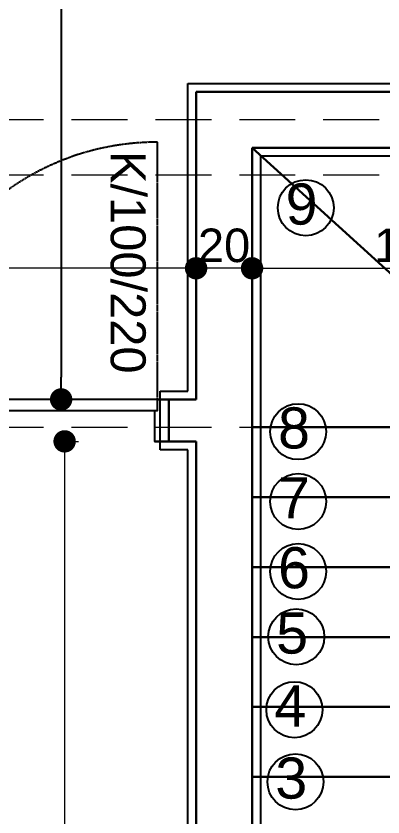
# Model space of a CAD drawing. Header units: millimetres. Extents: x 38129 to 72024, y -56282 to 16512.
# Drawn here: x 54813.3 to 54944.4, y -43759.7 to -43473.3 of the extents above; entities that cross this region are included whole.
import ezdxf

# ---------------------------------------------------------------- set-up
doc = ezdxf.new("R2010")
doc.units = ezdxf.units.MM
doc.linetypes.add('HIDDEN', pattern=[0.375, 0.25, -0.125])
for name, color, linetype, lineweight in [('AKS', 55, 'HIDDEN', 0), ('DIŞÖLÇÜ', 37, 'Continuous', 0), ('DUVAR', 255, 'Continuous', 30), ('M', 210, 'Continuous', 30), ('pencere+KAPI', 1, 'Continuous', 0), ('ölçü İÇ', 31, 'Continuous', 0)]:
    doc.layers.add(name, color=color, linetype=linetype, lineweight=lineweight)
for name, color, linetype in [('HIDDEN', 1, 'HIDDEN'), ('sıva', 41, 'Continuous'), ('tefriş', 42, 'Continuous')]:
    doc.layers.add(name, color=color, linetype=linetype)
doc.styles.add('icdisolcu_yazi', font='arial.ttf')
doc.styles.get("Standard").update_dxf_attribs({"font": 'arial.ttf'})
doc.styles.add('style1', font='arial.ttf')
doc.dimstyles.new('İç Ölçü', dxfattribs={"dimtxt": 12, "dimasz": 8, "dimexe": 5, "dimexo": 0, "dimgap": 2, "dimtad": 1, "dimdec": 0, "dimzin": 12, "dimdsep": 46, "dimtxsty": 'icdisolcu_yazi', "dimblk": 'DOT', "dimcen": 8, "dimdle": 5, "dimclrd": 256, "dimclre": 256, "dimclrt": 7, "dimadec": 0, "dimazin": 3, "dimtfac": 1, "dimtdec": 0, "dimtix": 1, "dimtmove": 2, "dimatfit": 3, "dimldrblk": 'DOT', "dimfxl": 0, "dimtolj": 1, "dimtzin": 0, "dimlwd": -1, "dimlwe": -1, "dimarcsym": 0})

# ---------------------------------------------------------------- blocks, each defined once
blk = doc.blocks.new('_Dot')
at = {"color": 0, "lineweight": -2}
blk.add_line((-0.5, 0), (-1, 0), dxfattribs=at)
at = {"color": 0, "lineweight": 30, "const_width": 0.5}
blk.add_lwpolyline([(-0.25, 0, 1), (0.25, 0, 1)], format="xyb", close=True, dxfattribs=at)
blk = doc.blocks.new('*D1853')
at = {"layer": 'Defpoints', "color": 0, "lineweight": 120, "transparency": 16777216}
for p in [(54877.6, -43563.54), (54877.6, -43563.54), (54897.6, -43563.54)]:
    blk.add_point(p, dxfattribs=at)
at = {"layer": 'ölçü İÇ', "transparency": 16777216}
for p, q in [((54877.6, -43563.54), (54877.6, -43558.54)), ((54897.6, -43563.54), (54897.6, -43558.54))]:
    blk.add_line(p, q, dxfattribs=at)
at = {"layer": 'ölçü İÇ', "linetype": 'Continuous', "transparency": 16777216}
for p, q in [((54869.6, -43563.54), (54861.6, -43563.54)), ((54897.6, -43563.54), (54877.6, -43563.54)), ((54905.6, -43563.54), (54913.6, -43563.54))]:
    blk.add_line(p, q, dxfattribs=at)
at = {"layer": 'ölçü İÇ', "transparency": 16777216, "xscale": 8, "yscale": 8, "zscale": 8}
blk.add_blockref('_Dot', (54877.6, -43563.54), dxfattribs=at)
at = {"layer": 'ölçü İÇ', "transparency": 16777216, "xscale": 8, "yscale": 8, "zscale": 8, "rotation": 180}
blk.add_blockref('_Dot', (54897.6, -43563.54), dxfattribs=at)
at = {"layer": 'ölçü İÇ', "color": 7, "transparency": 16777216, "insert": (54887.6, -43555.42), "char_height": 12, "attachment_point": 5, "style": 'icdisolcu_yazi'}
blk.add_mtext('\\A1;20', dxfattribs=at)
blk = doc.blocks.new('*D1859')
at = {"layer": 'Defpoints', "color": 0, "lineweight": 120, "transparency": 16777216}
for p in [(54830.63, -43625.43), (54830.63, -44655.43), (54830.63, -44655.43)]:
    blk.add_point(p, dxfattribs=at)
at = {"layer": 'ölçü İÇ', "transparency": 16777216}
for p, q in [((54830.63, -43625.43), (54835.63, -43625.43)), ((54830.63, -44655.43), (54835.63, -44655.43))]:
    blk.add_line(p, q, dxfattribs=at)
at = {"layer": 'ölçü İÇ', "linetype": 'Continuous', "transparency": 16777216}
blk.add_line((54830.63, -43633.43), (54830.63, -44647.43), dxfattribs=at)
at = {"layer": 'ölçü İÇ', "transparency": 16777216, "xscale": 8, "yscale": 8, "zscale": 8}
for p, rotation in [((54830.63, -43625.43), 90), ((54830.63, -44655.43), 270)]:
    blk.add_blockref('_Dot', p, dxfattribs=dict(at, rotation=rotation))
at = {"layer": 'ölçü İÇ', "color": 7, "transparency": 16777216, "insert": (54822.5, -44140.43), "char_height": 12, "attachment_point": 5, "rotation": 90, "style": 'icdisolcu_yazi'}
blk.add_mtext('\\A1;1030', dxfattribs=at)
blk = doc.blocks.new('*D2148')
at = {"layer": 'Defpoints', "color": 0, "lineweight": 120, "transparency": 16777216}
for p in [(54562.61, -43563.54), (54877.61, -43563.54), (54562.61, -43602.21)]:
    blk.add_point(p, dxfattribs=at)
at = {"layer": 'ölçü İÇ', "transparency": 16777216}
for p, q in [((54562.61, -43568.54), (54562.61, -43558.54)), ((54877.61, -43563.54), (54877.61, -43558.54))]:
    blk.add_line(p, q, dxfattribs=at)
at = {"layer": 'ölçü İÇ', "linetype": 'Continuous', "transparency": 16777216}
blk.add_line((54869.61, -43563.54), (54570.61, -43563.54), dxfattribs=at)
at = {"layer": 'ölçü İÇ', "transparency": 16777216, "xscale": 8, "yscale": 8, "zscale": 8, "rotation": 180}
blk.add_blockref('_Dot', (54562.61, -43563.54), dxfattribs=at)
at = {"layer": 'ölçü İÇ', "transparency": 16777216, "xscale": 8, "yscale": 8, "zscale": 8}
blk.add_blockref('_Dot', (54877.61, -43563.54), dxfattribs=at)
at = {"layer": 'ölçü İÇ', "color": 7, "transparency": 16777216, "insert": (54720.11, -43555.41), "char_height": 12, "attachment_point": 5, "style": 'icdisolcu_yazi'}
blk.add_mtext('\\A1;315', dxfattribs=at)
blk = doc.blocks.new('*D2214')
at = {"layer": 'Defpoints', "color": 0, "transparency": 16777216}
for p in [(54897.6, -43563.54), (55012.68, -43563.54), (55012.68, -43563.54)]:
    blk.add_point(p, dxfattribs=at)
at = {"layer": 'DIŞÖLÇÜ', "transparency": 16777216}
for p, q in [((54897.6, -43563.54), (54897.6, -43558.54)), ((55012.68, -43563.54), (55012.68, -43558.54)), ((54905.6, -43563.54), (55004.68, -43563.54))]:
    blk.add_line(p, q, dxfattribs=at)
at = {"layer": 'DIŞÖLÇÜ', "transparency": 16777216, "xscale": 8, "yscale": 8, "zscale": 8, "rotation": 180}
blk.add_blockref('_Dot', (54897.6, -43563.54), dxfattribs=at)
at = {"layer": 'DIŞÖLÇÜ', "transparency": 16777216, "xscale": 8, "yscale": 8, "zscale": 8}
blk.add_blockref('_Dot', (55012.68, -43563.54), dxfattribs=at)
at = {"layer": 'DIŞÖLÇÜ', "color": 7, "transparency": 16777216, "insert": (54955.14, -43555.42), "char_height": 12, "attachment_point": 5, "style": 'icdisolcu_yazi'}
blk.add_mtext('\\A1;115', dxfattribs=at)
blk = doc.blocks.new('*D2263')
at = {"layer": 'Defpoints', "color": 0, "lineweight": 120, "transparency": 16777216}
for p in [(54829.39, -43235.41), (54829.39, -43610.43), (54867.81, -43610.43)]:
    blk.add_point(p, dxfattribs=at)
at = {"layer": 'tefriş', "transparency": 16777216}
for p, q in [((54829.39, -43235.41), (54834.39, -43235.41)), ((54834.39, -43610.43), (54824.39, -43610.43))]:
    blk.add_line(p, q, dxfattribs=at)
at = {"layer": 'tefriş', "linetype": 'Continuous', "transparency": 16777216}
blk.add_line((54829.39, -43243.41), (54829.39, -43602.43), dxfattribs=at)
at = {"layer": 'tefriş', "transparency": 16777216, "xscale": 8, "yscale": 8, "zscale": 8}
for p, rotation in [((54829.39, -43235.41), 90), ((54829.39, -43610.43), 270)]:
    blk.add_blockref('_Dot', p, dxfattribs=dict(at, rotation=rotation))
at = {"layer": 'tefriş', "color": 7, "transparency": 16777216, "insert": (54821.26, -43422.92), "char_height": 12, "attachment_point": 5, "rotation": 90, "style": 'icdisolcu_yazi'}
blk.add_mtext('\\A1;375', dxfattribs=at)

msp = doc.modelspace()

# ---------------------------------------------------------------- linework, layer by layer
msp.add_line((54863.81, -43610.43), (54867.81, -43610.43))
msp.add_lwpolyline([(54863.81, -43610.43), (54771.81, -43610.43), (54771.81, -43614.43), (54863.81, -43614.43)], close=True)
msp.add_lwpolyline([(54867.81, -43625.43), (54862.81, -43625.43), (54862.81, -43614.43)])
at = {"layer": 'AKS', "ltscale": 80}
for p, q in [((55963.05, -43510.41), (53747.73, -43510.41)), ((55963.05, -43530.25), (53747.73, -43530.25)), ((55963.05, -43620.43), (53747.73, -43620.43))]:
    msp.add_line(p, q, dxfattribs=at)
at = {"layer": 'DUVAR'}
for p, q in [((54877.6, -43500.41), (54877.6, -43610.43)), ((54877.6, -43500.41), (55072.75, -43500.43)), ((54877.6, -43500.41), (54877.6, -43610.43)), ((54877.6, -43500.41), (55072.75, -43500.43)), ((54877.6, -43500.41), (54877.6, -43610.43)), ((54877.6, -43500.41), (55072.75, -43500.43)), ((54877.6, -43500.41), (55072.75, -43500.43)), ((54897.6, -43845.65), (54897.6, -43520.41)), ((54897.6, -43520.41), (54897.6, -43845.65)), ((54897.6, -43520.41), (55072.75, -43520.41)), ((54897.6, -43520.41), (55072.75, -43520.41)), ((54863.8, -43610.43), (54877.6, -43610.43)), ((54867.81, -43610.43), (54867.81, -43625.43)), ((54862.8, -43625.43), (54877.6, -43625.43)), ((54877.6, -43841.65), (54877.6, -43625.43)), ((54877.6, -43756.19), (54877.6, -43625.43))]:
    msp.add_line(p, q, dxfattribs=at)
at = {"layer": 'HIDDEN'}
msp.add_line((54863.81, -43610.43), (54863.81, -43518.43), dxfattribs=at)
msp.add_arc((54863.81, -43610.43), 92, 90, 180, dxfattribs=at)
at = {"layer": 'M'}
for p, q in [((55007.6, -43620.41), (54897.6, -43520.41)), ((54897.6, -43620.41), (55133.19, -43620.41)), ((54897.6, -43645.41), (55007.6, -43645.41)), ((54897.6, -43670.41), (55007.6, -43670.41)), ((54897.6, -43695.41), (55007.6, -43695.41)), ((54897.6, -43720.41), (55007.6, -43720.41)), ((54897.6, -43745.41), (55007.6, -43745.41))]:
    msp.add_line(p, q, dxfattribs=at)
at = {"layer": 'sıva'}
for p, q in [((54874.6, -43607.43), (54874.6, -43497.41)), ((54874.6, -43497.41), (55099.64, -43497.41)), ((54874.61, -43497.41), (55129.65, -43497.36)), ((54874.61, -43607.43), (54874.61, -43497.41)), ((54900.6, -43523.41), (54900.6, -43844.65)), ((55072.75, -43523.42), (54900.61, -43523.43)), ((54864.8, -43628.43), (54864.8, -43607.43)), ((54864.8, -43607.43), (54874.6, -43607.43)), ((54864.81, -43628.43), (54864.81, -43607.43)), ((54864.81, -43607.43), (54874.61, -43607.43)), ((54874.6, -43628.43), (54864.8, -43628.43)), ((54874.61, -43628.43), (54864.81, -43628.43)), ((54874.6, -43844.65), (54874.6, -43628.43)), ((54874.61, -43874.57), (54874.61, -43628.43))]:
    msp.add_line(p, q, dxfattribs=at)
at = {"layer": 'tefriş'}
for centre in [(54916.78, -43541.9), (54914.07, -43621.97), (54914.07, -43646.95), (54914.07, -43671.95), (54913.39, -43695.31), (54912.71, -43721.38), (54913.09, -43747.17)]:
    msp.add_circle(centre, 10, dxfattribs=at)

# ---------------------------------------------------------------- texts
at = {"layer": 'pencere+KAPI', "insert": (54846.91, -43601.18), "char_height": 12.5, "width": 27.0954, "attachment_point": 9, "rotation": 270, "style": 'style1'}
msp.add_mtext('K/100/220', dxfattribs=at)
at = {"layer": 'tefriş', "char_height": 14.7, "width": 26.4931, "attachment_point": 3}
for s, insert in [('9', (54921, -43533.22)), ('8', (54918.29, -43613.28)), ('7', (54918.29, -43638.26)), ('6', (54918.29, -43663.26)), ('5', (54917.61, -43686.62)), ('4', (54916.93, -43712.69)), ('3', (54917.31, -43738.48))]:
    msp.add_mtext(s, dxfattribs=dict(at, insert=insert))

# ---------------------------------------------------------------- dimensions: what is measured, and where the dimension line sits
at = {"layer": 'DIŞÖLÇÜ'}
dim = msp.add_linear_dim(base=(55012.68, -43563.54), p1=(54897.6, -43563.54), p2=(55012.68, -43563.54), dimstyle='İç Ölçü', dxfattribs=at)
dim.commit()
dim.dimension.update_dxf_attribs({"geometry": '*D2214', "text_midpoint": (54955.14, -43555.42)})
at = {"layer": 'tefriş'}
dim = msp.add_linear_dim(base=(54829.39, -43610.43), p1=(54829.39, -43235.41), p2=(54867.81, -43610.43), angle=270, dimstyle='İç Ölçü', dxfattribs=at)
dim.commit()
dim.dimension.update_dxf_attribs({"geometry": '*D2263', "text_midpoint": (54821.26, -43422.92)})
at = {"layer": 'ölçü İÇ'}
for base, p1, p2, picture, middle in [((54562.61, -43563.54), (54877.61, -43563.54), (54562.61, -43602.21), '*D2148', (54720.11, -43555.41)), ((54877.6, -43563.54), (54897.6, -43563.54), (54877.6, -43563.54), '*D1853', (54887.6, -43555.42))]:
    dim = msp.add_linear_dim(base=base, p1=p1, p2=p2, dimstyle='İç Ölçü', dxfattribs=at)
    dim.commit()
    dim.dimension.update_dxf_attribs({"geometry": picture, "text_midpoint": middle})
dim = msp.add_linear_dim(base=(54830.63, -44655.43), p1=(54830.63, -43625.43), p2=(54830.63, -44655.43), angle=90, dimstyle='İç Ölçü', dxfattribs=at)
dim.commit()
dim.dimension.update_dxf_attribs({"geometry": '*D1859', "text_midpoint": (54822.5, -44140.43)})

doc.saveas('drawing.dxf')
